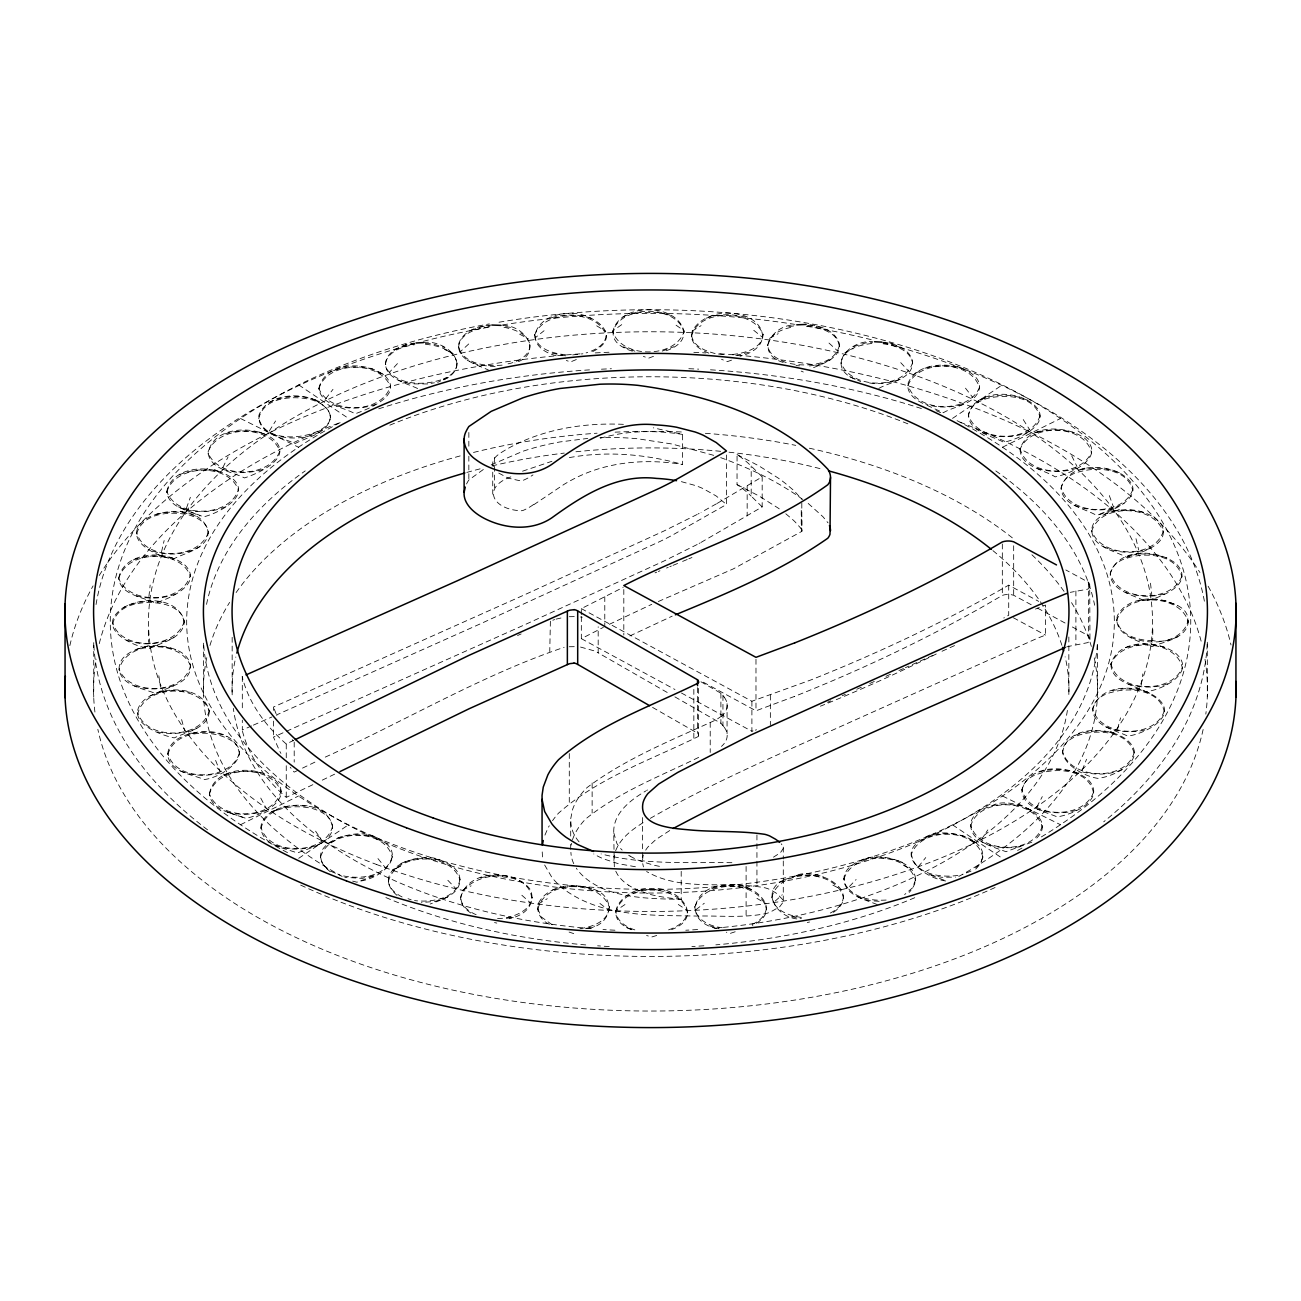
<?xml version="1.0" encoding="UTF-8"?>
<svg xmlns="http://www.w3.org/2000/svg" width="1301" height="1301" viewBox="0 0 1301 1301"><rect width="100%" height="100%" fill="white"/><g stroke="black" fill="none" stroke-linecap="round" stroke-linejoin="round"><path stroke-width="0.75" stroke-dasharray="5 3.75" d="M614.316 866.873L613.73 832.656C613.064 813.027 630.676 799.936 645.8 790.975M631.831 929.695C597.029 916.636 626.269 885.818 651.573 888.583C676.764 885.77 706.313 916.424 671.592 929.63M658.322 601.517L733.341 568.879L801.351 531.637A5.48 3.171 0 0 0 801.823 531.231L801.806 516.204M708.785 353.124C670.226 338 704.687 309.654 731.504 313.313C764.37 315.07 776.795 346.749 740.025 356.246M717.03 928.719C680.846 920.344 694.246 885.119 726.365 885.054C750.677 879.818 786.763 909.448 752.271 925.369M209.412 793.773C214.535 766.126 258.086 764.289 276.007 780.958C294.107 800.148 260.021 815.597 245.824 818.394C233.741 813.174 211.038 810.881 209.412 793.773C219.04 821.728 274.544 820.248 280.967 790.829M549.412 924.279C541.2 920.913 535.036 911.009 538.923 902.341C549.071 884.761 574.896 882.842 592.199 888.892C616.82 895.299 612.625 924.133 589.142 928.263M783.218 362.442C754.173 353.693 772.192 324.665 794.96 324.908M796.846 918.913C774.42 916.327 759.54 887.867 786.959 878.842M813.564 367.646C823.582 363.451 841.324 357.596 839.243 343.285C835.031 330.08 818.183 324.746 805.953 324.453M833.437 912.359C865.328 890.03 812.702 864.645 793.073 876.825M1110.908 664.421C1111.314 681.887 1134 685.155 1145.905 691.677C1161.988 690.148 1197.782 672.584 1175.6 653.2C1157.337 639.539 1117.998 638.596 1110.908 664.421C1120.99 636.953 1176.429 638.726 1182.414 668.129M537.833 909.48C544.192 879.639 600.151 879.167 609.405 907.415M609.388 906.667C608.835 921.71 591.158 927.45 578.62 928.735M691.595 336.357C697.954 308.288 754.173 308.776 763.167 334.861M763.167 334.081C762.24 348.749 744.448 353.254 732.398 354.49M975.734 869.101C1003.575 840.511 940.883 823.126 923.255 838.869C892.974 855.245 926.588 879.004 946.656 881.102L928.524 874.321L941.648 877.297L955.617 877.102M1020.033 449.43C1020.667 466.815 1043.711 469.515 1055.176 476.865C1070.154 474.166 1107.184 457.578 1084.741 438.274C1066.365 424.907 1027.448 423.898 1020.033 449.43C1030.457 422.662 1085.067 424.028 1091.555 452.846M118.684 578.164C124.278 550.86 167.227 549.152 185.311 565.431C203.558 584.556 168.349 599.111 155.242 603.03C143.159 596.948 120.684 595.207 118.684 578.164C128.734 605.453 183.36 603.794 190.239 575.042M209.428 794.537C215.852 765.118 271.324 763.638 280.983 791.577M911.367 853.391C913.562 874.695 941.957 878.24 959.016 875.183M982.873 857.603C977.197 827.582 920.978 826.33 911.35 854.383M1020.065 448.406C1026.538 477.223 1081.164 478.573 1091.572 451.821M1110.94 663.412C1116.909 692.815 1172.364 694.588 1182.446 667.12M318.859 388.332C324.925 361.32 367.467 360.377 385.519 376.428C403.993 395.65 367.419 409.295 355.108 413.832C343.464 406.806 320.973 405.196 318.859 388.332C329.137 415.019 382.998 414.076 390.43 385.844M855.147 379.307C825.159 366.882 849.098 339.903 872.532 341.659M877.248 904.569C865.555 899.707 843.666 895.169 843.926 878.321C844.414 869.426 852.692 863.685 860.351 860.92C878.565 848.675 933.988 865.539 909.155 892.421M878.793 388.43C889.51 382.087 911.529 379.567 912.635 363.304C911.936 349.66 894.942 343.415 883.688 342.228M1188.35 620.512C1187.911 638.433 1164.362 641.344 1151.743 646.695C1139.416 641.295 1112.827 634.693 1117.396 615.666C1126.942 597.354 1154.638 595.565 1171.551 603.062C1206.759 614.527 1177.73 646.564 1152.67 640.531L1152.832 628.985M118.7 578.929C125.612 550.193 180.189 548.518 190.255 575.806M318.875 389.113C326.307 360.897 380.152 359.97 390.446 386.625M922.799 403.343C914.961 399.651 905.789 392.658 908.244 382.803C916.343 364.378 942.347 362.686 959.422 367.224C968.172 370.931 980.352 376.542 979.523 387.893C976.547 404.204 954.95 405.766 943.274 412.742L924.621 404.221M968.334 416.418C973.229 389.178 1016.39 389.292 1033.872 404.709C1054.916 423.378 1017.48 439.868 1003.624 442.242C991.866 435.737 968.09 431.721 968.513 414.06C970.448 405.392 979.409 400.871 987.183 398.464C1005.039 393.992 1035.108 395.455 1039.971 417.263M1031.823 842.202L1005.901 851.7C993.183 846.675 968.936 841.471 970.822 822.996C972.872 812.67 983.735 808.328 992.663 805.449C1010.373 795.155 1062.364 817.435 1034.181 840.332M1021.919 790.195C1028.733 763.362 1069.877 764.029 1088.205 779.722C1107.167 800.001 1072.317 814.784 1057.079 816.882C1044.931 811.548 1025.139 808.019 1021.952 792.39C1021.334 782.909 1030.473 775.851 1038.848 773.786C1057.046 767.086 1089.36 769.916 1093.49 792.894M1061.096 488.623C1066.836 462.717 1108.062 462.847 1124.975 476.524C1149.368 495.405 1111.818 512.285 1096.223 515.245C1084.92 508.431 1062.608 505.39 1061.096 488.623C1061.974 479.061 1071.91 473.174 1080.513 471.564C1098.142 466.457 1128.113 468.994 1132.716 490.526M1062.575 752.889C1066.251 725.015 1109.997 725.633 1127.739 740.562C1149.206 759.914 1113.396 777.055 1097.686 778.356C1076.269 775.022 1042.93 749.978 1077.813 735.52C1096.499 728.918 1128.065 730.593 1134.179 753.263M1104.159 514.432C1122.991 506.365 1147.954 507.943 1161.533 524.645C1171.355 545.33 1138.83 552.844 1126.731 557.365C1115.055 550.746 1092.775 547.477 1091.702 530.532C1092.076 516.887 1108.972 512.334 1119.348 509.472M1092.661 709.744C1098.76 683.562 1138.196 683.415 1156.556 697.45C1180.723 716.266 1143.904 734.187 1127.739 736.122C1115.982 730.219 1093.897 726.609 1092.661 709.744C1093.507 700.101 1103.362 693.937 1112.079 692.262C1129.837 686.895 1160.037 689.985 1164.265 711.81M1110.225 574.099C1117.396 547.575 1158.166 548.615 1176.511 564.081C1195.717 584.686 1159.744 597.663 1145.254 601.192C1133.513 594.931 1113.721 591.679 1110.273 576.245C1109.639 566.878 1118.909 560.08 1127.138 558.162C1145.27 551.819 1177.291 554.275 1181.796 576.945M209.331 711.387C208.258 728.332 186.027 732.008 174.269 737.895C159.47 735.016 123.481 721.063 143.273 700.914C160.169 685.042 203.135 684.472 209.331 711.387C200.289 683.123 144.72 684.749 137.727 713.729M397.033 895.381C366.882 869.475 423.443 848.041 443.332 861.685C451.317 864.482 460.05 870.678 459.969 880.029C459.578 894.942 441.137 899.853 430.159 904.032M1066.625 646.987A99.77 57.602 0 0 1 1068.072 646.499L1087.587 642.661A6.294 3.627 0 0 0 1088.856 641.8L1089.962 639.604L1089.701 584.344L1088.595 582.328L1065.828 569.968M1089.962 639.604L1088.595 635.799L1070.447 625.944M166.788 491.306C172.903 464.994 213.055 463.693 231.936 478.02C253.5 496.055 216.958 513.911 203.314 516.904C191.231 510.789 168.089 508.642 166.788 491.306C176.188 518.904 230.895 517.424 238.392 489.127M489.615 370.655C478.963 364.996 456.797 360.605 458.651 343.984C462.733 330.73 479.614 325.364 491.827 325.039M502.804 325.445C525.425 325.169 543.899 353.986 514.903 362.946M1091.669 531.54C1099.573 502.918 1154.491 504.414 1163.273 531.963M1163.289 530.954C1155.402 559.593 1100.467 558.096 1091.702 530.532M771.721 897.723C778.714 868.043 835.063 868.434 843.341 897.186M843.341 896.178C843.487 905.024 835.437 910.895 828.119 914.066M1134.212 752.254C1126.731 781.527 1070.918 780.161 1062.608 751.88M841.031 363.597C842.349 348.766 860.319 344.765 872.516 343.399M912.652 362.28C904.569 390.365 850.317 389.633 841.048 362.572M388.365 881.688C395.13 852.155 451.382 851.293 459.969 880.029M459.952 879.037C457.188 899.154 431.054 902.569 414.531 900.601M209.298 710.379C202.322 739.358 146.737 740.985 137.711 712.72M261.029 828.818C265.079 806.457 295.571 803.969 313.622 808.897C322.209 811.548 332.438 817.5 332.666 827.631C330.617 844.219 309.833 847.585 297.376 853.017C284.708 848.041 263.355 845.585 261.029 828.818C260.265 821.451 265.892 815.89 271.389 811.938C290.107 800.993 328.259 801.546 332.666 827.631M332.617 825.907C325.852 855.375 268.51 856.578 260.997 827.094M112.699 624.252C117.009 602.135 147.289 599.924 165.292 604.493C173.765 606.998 184.059 612.641 184.303 622.675C181.977 639.002 161.405 642.466 149.257 648.565C132.117 646.255 96.29 628.871 120.7 609.584C138.475 596.021 179.587 596.021 184.303 622.675M184.254 620.935C177.147 649.752 120.603 651.411 112.65 622.512M458.57 347.351C459.985 332.519 477.825 328.34 490.07 326.746M530.174 345.025C529.458 356.978 515.846 362.898 505.504 364.231M166.821 492.315C174.334 464.018 229.025 462.554 238.425 490.152M258.753 418.711C263.387 396.854 293.506 395.325 311.329 399.716C319.704 402.22 330.096 407.636 330.373 417.605C327.706 433.77 307.052 437.022 295.099 443.56C282.837 437.721 257.419 433.932 258.883 415.328C266.38 395.244 295.766 392.365 313.183 399.147M269.128 402.529C284.886 394.853 303.8 394.479 319.77 401.733L313.183 399.147C371.029 428.549 264.379 457.35 258.704 416.954M632.367 351.189C593.988 339.301 620.252 308.662 648.256 312.76C677.057 308.516 702.947 339.854 663.656 351.546M615.828 912.408C622.724 882.615 680.423 882.615 687.465 912.31M970.627 826.444C977.913 796.83 1035.303 798.001 1042.247 827.371M1040.003 415.491C1031.986 443.869 976.205 442.73 968.383 414.645M1042.296 825.647C1034.978 855.245 977.653 854.074 970.676 824.72M1116.697 620.951C1124.422 591.906 1181.015 593.532 1188.301 622.252M643.393 855.017A59.57 34.395 0 0 0 642.97 856.4L642.352 861.831L643.426 866.889M570.732 818.687L572.521 809.694A120.554 69.603 0 0 1 587.141 787.512C625.309 758.825 670.503 740.659 713.745 720.917A41.144 23.76 0 0 0 717.241 719.095L721.274 716.282M167.862 754.531C174.285 731.097 208.193 729.178 226.878 738.22C258.314 752.547 222.926 777.478 204.338 779.527C192.044 774.453 172.171 772.42 167.975 756.971C166.642 749.945 171.114 743.912 176.334 739.781C195.248 727.096 235.253 727.08 239.465 753.978M239.433 752.97C231.269 781.332 175.456 782.714 167.829 753.523M470.799 913.026C441.169 892.958 484.265 870.971 504.154 877.102C536.093 878.695 542.956 911.35 509.195 918.734M460.733 897.885C466.799 869.426 514.058 868.385 529.849 888.973C539.98 908.553 511.342 919.644 495.909 918.392M148.916 596.557L150.152 585.06M843.91 879.313C852.301 850.464 908.537 851.293 915.53 880.712M915.546 879.704L912.586 887.819L904.618 894.568M136.735 533.882C142.427 512.301 171.813 510.821 189.93 515.196C197.622 518.042 206.94 522.465 208.225 531.556C208.193 548.989 184.921 552.567 173.261 559.137C155.957 556.405 120.05 539.021 145.175 519.457C163.682 507.488 204.338 506.333 208.339 533.199M208.306 532.174C199.736 559.869 144.801 561.381 136.703 532.857M767.736 345.611C769.233 333.267 783.3 328.925 793.691 326.714M839.373 345.611C834.055 365.906 806.36 366.898 789.365 363.353M1132.732 489.501C1123.544 517.229 1068.837 515.781 1061.128 487.599M1164.297 710.801C1155.467 739.196 1099.882 737.602 1092.694 708.736M417.605 388.527C407.164 383.34 381.453 377.794 386.283 360.377C391.406 349.758 404.091 346.196 414.856 344.651M423.475 342.586C445.788 338.959 473.792 365.971 443.495 378.884M385.47 364.28C386.169 350.489 402.92 344.749 414.287 343.09M457.074 363.288C457.35 372.184 448.552 378.054 441.267 380.965M330.291 871.751C296.872 845.748 358.263 824.167 377.453 838.267C409.506 852.952 383.193 878.142 359.743 881.167M1141.253 685.351L1142.831 673.885M556.21 355.791C520.335 345.936 535.085 315.086 566.13 313.622C589.174 309.736 627.375 335.463 592.101 351.855M766.387 908.293C765.33 916.912 757.28 923.043 749.376 925.19M320.713 856.611C329.592 828.444 385.372 827.664 392.284 857.31M392.284 856.562C386.202 878.191 356.669 880.127 338.439 874.662M694.783 907.252C703.841 878.891 759.8 879.33 766.37 909.057M1093.507 792.13C1084.058 820.215 1028.571 818.752 1021.935 789.447M1181.812 576.18C1171.941 603.615 1117.348 601.956 1110.241 573.334M979.523 387.113C969.44 413.913 915.579 412.986 907.952 384.885M907.935 385.665C918.051 358.865 971.863 359.792 979.523 387.893M1089.962 586.149L1088.856 588.345A6.294 3.627 0 0 1 1087.587 589.19L1070.251 592.345M279.617 451.48C269.714 477.987 218.926 479.223 208.095 452.976C210.437 469.515 232.651 471.84 244.49 477.922C258.59 473.401 295.734 456.993 272.364 438.47C253.614 424.468 211.526 426.647 208.111 454M534.63 335.284C543.444 309.053 599.631 308.581 606.217 336.52M606.201 335.739C604.786 345.562 594.573 350.294 586.117 352.896M208.079 451.886C217.999 425.394 268.77 424.142 279.601 450.39L279.585 449.365M614.251 855.586L613.73 862.693M698.491 735.764L698.523 735.585A4.537 2.618 0 0 1 697.97 736.659C650.711 759.995 598.33 777.722 558.471 813.223A150.688 87.004 0 0 0 552.551 820.655M571.172 845.113L571.529 843.324M982.889 856.595L980.775 862.807L973.506 869.8M1138.717 600.493L1152.442 599.176L1152.653 598.216M161.535 551.852L164.154 540.533M1117.559 729.097L1120.535 717.859M186.401 508.301L190.369 497.291M544.94 835.112L547.835 828.428A150.688 87.004 0 0 1 549.266 825.793M615.633 850.789C620.967 837.08 633.733 828.395 645.8 821.012M1082.237 770.159L1086.546 759.247M222.829 467.563L228.049 456.96M1036.783 807.092L1042.296 796.619M623.407 424.337C583.287 422.549 541.655 429.297 506.431 449.349C500.511 453.236 490.135 457.806 493.307 466.62M510.838 476.882C482.297 487.176 491.632 508.756 519.473 510.675A6.326 3.659 0 0 0 522.774 510.561A55.309 31.923 0 0 0 533.508 504.544M269.258 431.054L275.584 420.971M981.23 839.844L987.817 829.924M325.689 398.789L332.991 389.341M918.246 866.856L925.743 857.57M440.649 379.941C424.012 385.21 402.529 385.291 389.389 372.346L397.456 363.597M886.144 900.048C872.76 900.894 857.099 898.845 847.878 888.111L856.107 879.541M502.137 365.126C487.615 366.427 469.141 364.93 460.326 351.725L468.962 343.74M801.4 917.449C790.975 915.969 778.909 912.44 773.526 902.569L782.275 894.763M698.637 757.393C660.241 776.209 618.983 791.935 585.548 819.077A120.782 69.734 0 0 0 572.489 839.73M466.539 483.988A79.979 46.169 0 0 1 468.848 479.971L484.314 468.799M136.003 649.427L150.379 645.329C164.609 645.686 187.913 648.483 190.58 666.128C190.353 683.675 167.504 687.026 155.6 693.514C143.37 688.375 121.286 685.757 119.074 669.104C118.83 653.444 138.524 648.223 150.363 645.329M565.626 354.799C554.177 353.53 539.313 350.18 535.053 337.935L544.062 330.73M684.228 332.617C678.748 302.06 617.78 302.108 612.592 332.796M722.348 927.711C711.582 926.719 698.67 921.45 695.238 910.228L704.296 903.252M621.748 324.632L612.592 331.023C620.805 358.913 676.26 358.897 684.228 330.844L675.056 324.502M298.693 858.318L348.457 824.834M952.543 418.385L1002.307 384.901M624.984 904.537L615.828 910.684C616.007 920.913 626.188 927.076 634.839 929.89M533.833 504.69L564.179 484.281A194.955 112.553 0 0 1 569.253 481.37C603.355 461.904 644.353 458.196 682.57 464.457L682.57 434.42L653.281 427.818M1127.203 556.421L1141.953 552.811M692.002 331.186L701.076 325.64M717.144 503.406L762.175 476.865L751.197 466.067A136.101 78.58 0 0 0 737.065 454.553L737.033 484.606A136.101 78.58 0 0 1 751.181 496.12M701.06 542.387L762.175 506.902L762.175 476.865M726.495 454.976L726.495 504.479L671.918 535.427A542.728 313.346 0 0 1 660.014 541.46L481.549 623.293L277.243 714.607M646.63 790.471L647.475 789.967M538.207 904.049L547.233 898.731M669.722 830.542L655.704 839.682L647.963 846.967A57.667 33.289 0 0 0 645.231 850.935M650.256 818.362C713.42 782.031 780.698 753.604 847 723.632L1035.466 639.116A257.744 148.802 0 0 1 1045.5 635.099L1045.5 605.063A257.744 148.802 0 0 0 1035.466 609.079M716.363 503.845L701.06 512.35M699.125 543.444L700.101 542.924M769.444 338.423L778.226 333.674M698.149 513.928L699.125 513.407M773.461 857.164L780.405 852.724L783.332 848.415A10.88 6.277 0 0 0 783.153 846.658L781.234 843.796M697.173 514.448L663.786 531.084L524.433 594.85L273.454 707.061L273.454 713.062M697.173 544.501L663.786 561.121L524.433 624.887L273.454 737.098L279.715 751.197A251.467 145.192 0 0 0 280.918 753.393M462.44 890.339L471.108 885.818M491.193 464.831L522.937 451.252A180.449 104.178 0 0 1 559.902 441.95L587.759 438.421M581.336 614.625L581.336 608.624L623.163 587.401M581.336 616.625L581.336 638.661L603.322 627.391M609.34 624.317L651.768 604.315M629.847 635.945L672.194 616.154M240.506 824.72L298.498 796.001M1002.502 447.235L1060.494 418.499M325.25 757.117C404.855 721.226 481.272 675.317 564.13 647.313M314.907 762.126L301.116 768.793M334.65 774.16L319.444 781.511M297.653 770.452L294.205 772.111A251.467 145.192 0 0 1 290.221 767.216M844.886 352.734L853.147 348.782M312.842 784.682L286.253 797.383A283.797 163.861 0 0 1 242.165 730.024M286.253 757.784L286.253 743.928L293.538 740.464M199.866 546.615C184.628 555.494 165.682 556.178 149.355 549.949M437.64 382.348L440.649 380.965M954.56 645.589L941.16 651.638M393.975 350.18L409.002 343.415M443.511 379.664L448.569 377.404M932.85 655.379L905.382 667.673M827.485 702.296L830.737 700.849M550.388 621.211L549.754 651.541M842.121 695.775L845.374 694.327M856.774 689.254L863.262 686.375M869.735 683.497L874.597 681.35M885.948 676.309L892.421 673.43M898.893 670.552L903.756 668.389M251.548 725.942L242.311 730.024L242.311 720.12M253.386 725.129L271.86 716.997M517.554 635.522L521.116 633.945M830.867 359.596L819.923 364.378L806.49 366.443M1099.621 514.253L1124.227 503.585M914.668 373.436L922.214 370.183M522.563 471.19L551.9 461.302M655.037 572.863L656.68 572.164M658.322 571.481L659.965 570.781M688.814 558.828L691.969 557.511M576.327 359.548L570.537 361.938L566.325 360.475M666.567 568.033L668.21 567.334M687.237 559.495L680.895 562.113M1119.38 509.472L1116.339 510.724L1130.227 510.041L1143.677 512.448M669.804 566.683L671.381 566.033M672.975 565.382L679.317 562.764M322.274 842.804C306.646 850.821 287.488 851.309 271.616 843.617M123.042 607.665C135.076 601.404 148.802 600.233 162.056 602.314M173.911 637.523C158.25 645.459 139.24 645.995 123.253 638.645M794.7 696.344L755.979 710.801L701.45 681.187M985.41 397.895L978.775 400.497C994.728 393.162 1013.625 393.536 1029.416 401.115M662.225 351.107L673.82 346.765M319.948 432.013C304.174 439.657 285.293 440.047 269.307 432.826M552.811 620.219L554.649 619.569M653.492 356.328L648.402 358.247L643.361 356.36M191.296 732.983L187.295 734.48C200.387 731.129 214.242 731.325 226.829 736.48M622.984 316.875C638.856 309.459 657.704 309.443 673.609 316.761M1040.247 431.005L1034.702 433.054C1047.63 428.793 1061.453 428.891 1074.463 432.761M1080.562 469.807L1084.92 468.197L1080.562 469.807C1093.799 466.978 1107.59 467.742 1120.112 473.092M224.032 775.136L229.269 773.217L224.032 775.136C236.798 770.29 250.686 769.834 263.81 773.51M1177.909 636.677C1161.956 644.125 1142.961 643.605 1127.251 635.75M1029.579 431.412C1013.609 438.713 994.728 438.356 978.921 430.794M731.52 360.166L727.275 361.645L721.502 359.271M150.135 695.791L164.999 690.359L162.316 691.547L176.204 690.294L189.67 692.23M400.806 863.555C413.214 857.847 427.118 857.375 440.291 860.335M735.179 931.76L730.463 933.321L726.283 932.215M581.336 608.624L751.897 701.255L810.946 679.919A1442.598 832.868 0 0 0 1008.665 585.157L1038.702 601.387M971.001 871.117L962.268 874.548M196.89 728.332C184.433 733.878 170.626 734.723 157.372 731.894M447.511 897.186L435.347 901.382L421.475 902.52M681.448 693.026L751.897 731.292L753.051 730.902M755.361 730.137L756.515 729.747M784.194 879.752L799.269 874.792M179.245 474.832C191.735 469.433 205.525 468.636 218.763 471.401L214.486 469.824L218.763 471.401M225.967 506.626C209.933 513.342 190.971 513.732 175.44 505.357M668.584 929.841C677.219 927.011 687.351 920.799 687.465 910.602L678.293 904.471M1075.081 735.374C1087.652 730.17 1101.508 729.959 1114.599 733.276L1110.647 731.78M471.06 330.275L483.224 326.372L490.07 325.966M1121.706 769.802C1109.119 774.973 1095.296 775.185 1082.188 771.9M556.08 619.113L564.13 617.276M656.712 935.484L651.638 937.013L646.581 935.5M853.505 346.651L865.685 342.927L872.532 342.618M600.249 438.258C626.887 430.485 655.297 430.046 682.57 434.42M900.178 379.241C889.656 382.982 878.256 384.982 867.23 382.527M1150.816 548.095C1134.505 554.405 1115.559 553.722 1100.288 544.94M585.45 928.719L594.752 926.149M266.347 810.247C253.581 815.06 239.709 815.532 226.569 811.873L245.824 818.394M735.846 355.547L748.514 352.311M552.47 890.03C565.252 885.265 579.156 885.022 592.199 888.892M133.32 559.934C146.086 555.185 159.942 554.681 173.098 558.194M175.619 594.053C162.836 598.785 148.997 599.289 135.841 595.793M925.987 837.242C938.834 832.656 952.739 832.673 965.716 836.689M333.528 370.622C346.359 366.101 360.149 365.727 373.273 369.224M375.761 404.367C362.93 408.872 349.156 409.23 336.016 405.766M1125.511 647.719C1138.44 643.345 1152.312 643.507 1165.306 647.508M706.264 318.16C719.144 313.834 732.918 313.72 745.993 317.346M1167.843 683.822C1154.914 688.196 1141.058 688.034 1128.048 684.05M1076.919 468.214C1063.974 472.442 1050.183 472.328 1037.157 468.49M337.691 837.86C350.668 833.778 364.573 833.746 377.453 838.267M173.651 685.822C160.657 689.872 146.802 690.05 133.857 685.757M807.287 922.49L809.58 922.002M711.793 888.664C724.82 884.729 738.74 884.956 751.539 889.656M225.057 433.867C238.067 429.964 251.89 429.834 264.835 434.062L259.306 432.03M262.639 469.515C249.629 473.401 235.823 473.531 222.861 469.319M1038.897 772.062C1052.005 768.322 1065.909 768.761 1078.675 773.542L1073.471 771.639L1078.675 773.542M427.687 383.958L410.335 383.86L398.122 380.168M551.624 317.704C564.667 314.013 578.457 314.11 591.353 318.387M1076.529 810.295C1063.405 814.003 1049.533 813.564 1036.734 808.815M190.548 665.12C184.807 694.653 129.336 696.442 119.074 669.104M924.913 368.199C938.021 364.654 951.812 364.979 964.659 369.451M414.856 343.627L404.904 345.237M962.561 404.595C950.462 407.603 937.647 408.254 925.743 404.058M1164.85 593.89C1151.694 597.435 1137.871 596.948 1125.056 592.28M572.651 354.913L582.897 353.791M506.333 918.392L512.87 917.303M569.366 457.594C606.982 450.796 645.898 454.147 682.57 464.457M219.999 773.038C206.892 776.355 193.068 776.177 180.449 771.038M156.12 514.285C169.211 511 183.018 511.13 195.67 516.123M480.215 877.768L493.648 875.41L507.52 876.272M431.119 383.34L434.436 382.803M863.392 859.554C876.565 856.448 890.437 857.115 902.91 862.612M793.691 325.933L787.17 326.844M1112.127 690.522L1125.56 688.538L1139.465 689.725L1136.83 688.538M1144.831 730.056C1131.594 732.935 1117.77 732.121 1105.281 726.641M1113.282 508.333C1100.028 511.13 1086.27 510.366 1073.732 505.048M283 807.157L296.693 805.319L310.402 806.718M637.88 890.892L651.557 889.25L665.25 890.86M495.177 366.671L478.199 365.012L467.205 360.263M992.663 805.449L1006.372 804.002L1020.082 805.774M1020.244 846.642C1007.007 848.919 993.248 847.829 981.182 841.568M569.253 616.707L575.871 616.609M569.253 646.743L575.871 646.662M1152.67 640.531C1138.847 640.775 1118.665 635.36 1116.746 619.195M796.342 875.736L810.198 874.809L823.663 877.118M544.647 864.986L551.787 877.232A113.577 65.57 0 0 0 566.325 890.957C604.168 917.286 652.728 915.205 696.783 916.05C719.941 915.562 743.538 918.197 766.354 913.481A27.288 15.758 0 0 0 770.257 912.131L779.689 906.781L783.332 901.886A10.88 6.277 0 0 0 783.153 900.113L777.396 894.015A83.248 48.072 0 0 0 775.298 892.551L769.688 889.429A25.142 14.522 0 0 0 764.923 887.802C726.104 880.452 681.984 892.128 646.613 871.54M565.642 355.84L549.477 352.685M731.894 862.693C688.229 862.124 643.751 865.051 601.095 853.911M718.477 354.018L725.389 354.636M149.127 646.337L163.097 646.369L175.798 649.492M425.362 343.448L432.208 343.74L444.422 347.416M1140.294 553.868L1154.28 554.421L1166.997 558.015M796.001 365.614L799.481 365.825M807.628 325.38L814.475 325.754L826.688 329.608M879.134 901.317L868.759 900.585L856.546 896.422M883.021 343.773C894.616 345.367 910.489 349.855 912.635 363.304M425.362 344.228C437.608 345.562 455.594 349.481 457.09 364.313M510.545 327.364L504.007 326.47M580.539 616.999L582.246 617.243M580.539 647.052L594.72 651.004A37.355 21.564 0 0 1 598.184 652.842M635.425 866.759L618.186 863.653L603.534 858.871A81.638 47.145 0 0 1 593.728 853.944M807.612 326.161C819.923 327.722 837.763 331.82 839.356 346.635M1152.442 599.176L1166.168 600.997L1177.795 605.697M791.415 916.782L801.4 918.457M883.037 342.748L893.006 344.326L888.957 342.521M494.543 922.588L496.787 923.076M504.007 327.25C514.448 329.446 528.531 333.706 530.19 346.05M681.366 481.646L695.01 485.419A77.735 44.868 0 0 1 703.386 488.753L716.233 496.006L726.495 504.479M352.669 881.119L356.946 882.208L375.29 875.345L362.198 878.386L344.846 877.329M709.63 925.922L718.965 928.475M715.127 353.547C705.614 350.977 693.498 346.668 691.612 335.577M573.725 933.598L569.09 932.069M647.605 893.527L642.694 891.949A63.245 36.509 0 0 1 628.643 885.282M713.696 455.334L672.015 443.999L637.815 438.795A163.373 94.323 0 0 0 599.972 437.673M335.512 873.215C328.031 870.889 320.534 864.254 320.696 855.863M623.195 346.879L634.855 351.172M1136.863 688.538L1151.694 693.921M407.994 898.682L411.197 899.853M1110.631 731.78L1114.599 733.276M720.689 457.643C750.466 468.49 779.543 482.183 805.059 501.129M786.211 362.589C778.144 359.531 768.013 354.474 767.736 344.57M626.383 927.532L633.733 930.426M801.172 371.094L803.302 372.021M183.376 508.74L199.947 515.928M849.699 376.656L854.79 378.9M896.031 345.692L904 349.237M552.112 924.751L541.135 916.815L537.833 908.732M857.652 380.185L860.693 381.567M903.544 865.49L911.611 869.214M737.033 454.553L759.085 465.986L777.982 477.906A227.512 131.352 0 0 1 785.137 483.208L792.618 489.501A151.729 87.59 0 0 1 794.911 491.664L801.253 498.722M737.033 484.606L759.085 496.023L777.982 507.959A227.512 131.352 0 0 1 781.104 510.203M444.893 349.53L453.122 353.465L444.909 349.546M240.506 418.499L298.498 447.235M1002.502 796.001L1060.494 824.72M832.916 885.135L841.568 889.624M519.636 334.162L528.401 338.878M1031.221 604.737L1013.674 595.273A11.14 6.44 0 0 0 1002.258 595.419A1414.854 816.849 0 0 1 794.716 696.36M1037.58 608.169L1065.828 623.439M1013.365 617.747L1045.5 635.116M581.336 638.661L674.975 689.514M402.09 896.974C395.715 893.641 388.788 888.55 388.349 880.696M700.963 681.789L720.9 693.238L724.283 697.141M667.202 692.457L598.184 652.842L598.184 626.806M674.877 696.864L720.9 723.291L724.283 727.194M652.582 707.402L697.531 733.195A8.131 4.684 0 0 1 698.572 735.585M476.15 914.717C468.799 911.578 460.7 905.756 460.733 896.893M756.938 898.34L765.947 903.626M596.704 325.819L605.762 331.348M158.364 554.649L159.958 555.69M298.693 384.901L348.457 418.385M952.543 824.834L1002.307 858.318M498.771 473.092L508.317 478.199L519.473 480.638A6.326 3.659 0 0 0 522.774 480.508A55.309 31.923 0 0 0 532.987 474.898M599.924 903.447L608.998 910.391M753.767 330.34L762.793 337.512M785.788 513.765L792.618 519.538A151.729 87.59 0 0 1 794.911 521.701L801.253 528.759L801.253 506.723M1150.946 643.458L1152.149 644.467M808.181 503.422L822.899 516.676L828.038 522.856M521.847 895.251L530.629 903.024M828.997 343.057L837.665 351.026M389.389 372.346L386.82 369.191L385.454 363.255M762.175 506.902L751.197 496.104L751.197 466.067M447.853 880.305L456.114 888.827M900.731 362.654L908.83 371.387M847.878 888.111L845.292 884.647L843.926 878.321M377.973 858.595L385.519 867.848M965.488 388.17L972.823 397.586M315.59 831.176L322.225 841.064M1023.237 419.589L1029.611 429.639M460.326 351.725L458.554 346.31M773.526 902.569L771.737 896.714M260.753 798.066L266.298 808.523M1071.715 455.854L1076.968 466.441M615.78 871.247L617.487 874.451A56.935 32.867 0 0 0 628.676 885.265M276.495 714.623L276.918 715.566M276.072 713.696L273.454 707.061M215.608 760.386L219.95 771.298M1109.314 495.583L1113.331 506.577M181.62 719.599L184.661 730.837M535.053 337.935L534.613 334.503M1136.001 538.712L1138.684 550.03M190.58 666.128C180.319 638.791 124.847 640.58 119.107 670.113M695.238 910.228L694.799 906.504M148.168 600.086L148.33 601.046M158.836 675.723L160.478 687.172M1150.507 583.206L1151.792 594.687M542.484 856.92L542.062 848.74M613.73 832.656L616.853 843.357A57.016 32.915 0 0 0 622.138 850.09M330.324 415.832L330.373 417.605M148.347 630.855L148.558 642.401M532.353 897.17L532.353 898.162M1207.312 642.222L1207.312 696.816M1097.491 644.824L1097.491 695.368M1088.595 582.328L1088.595 635.799M1075.894 590.996L1075.894 644.45M1068.853 637.002L1068.853 694.994A418.45 241.596 0 0 0 1065.112 656.81M1013.674 545.769L1013.674 595.273M1008.714 585.19L1008.714 615.227A1442.598 832.868 0 0 1 1003.77 617.991M1002.323 543.997L1002.323 595.484M801.806 503.194L801.806 531.231M783.283 847.13L783.283 859.002M783.283 860.986L783.283 900.585M770.355 695.059L770.355 725.096M756.938 834.982L756.938 886.453M755.979 659.314L755.979 710.801M751.897 701.255L751.897 731.292M747.164 485.891L747.164 515.928M746.107 866.466L746.107 915.969M727.064 703.662L727.064 733.699M722.949 695.531L722.949 725.568M720.9 693.238L720.9 723.291M710.216 722.413L710.216 752.466M698.426 688.408L698.426 735.927M697.531 687.66L697.531 733.195M693.84 689.384L693.84 738.887M681.204 871.345L681.204 899.381C655.72 898.78 629.424 898.698 605.241 889.624A81.134 46.852 0 0 1 576.31 868.174M642.45 817.565L642.45 859.132M623.813 589.516L623.813 635.051M604.786 596.606L604.786 626.643M592.134 782.974L592.134 813.027M570.7 822.313L570.7 836.332M570.7 844.349L570.7 852.35M569.285 753.523L569.285 803.026M494.559 457.578L494.559 487.615M492.737 472.149L492.737 494.185M468.848 432.452L468.848 446.324M468.848 456.212L468.848 479.971M294.205 742.074L294.205 762.11M286.253 765.704L286.253 797.383M273.454 721.079L273.454 737.098M242.311 676.553L242.311 710.216M232.163 637.327L232.163 695.319A418.45 241.596 0 0 1 235.839 657.005M203.525 643.149L203.525 695.71M93.721 642.645L93.721 697.238M69.847 645.638A585.596 338.097 0 0 1 93.07 585.889M99.169 575.546A585.596 338.097 0 0 1 583.173 353.644M595.273 352.913A585.596 338.097 0 0 1 609.405 352.229M693.84 352.327A585.596 338.097 0 0 1 705.825 352.913M719.762 353.774A585.596 338.097 0 0 1 1199.945 572.521M1208.125 586.231A585.596 338.097 0 0 1 1231.006 644.954M1067.389 710.395A418.45 241.596 0 0 1 711.387 928.507M697.629 929.548A418.45 241.596 0 0 1 685.79 930.231M614.966 930.215A418.45 241.596 0 0 1 602.997 929.532M591.321 928.654A418.45 241.596 0 0 1 233.334 708.411M466.815 472.426A418.45 241.596 0 0 1 482.248 468.295M491.973 465.904A418.45 241.596 0 0 1 564.26 453.09M575.936 451.772A418.45 241.596 0 0 1 721.291 451.382M728.999 452.195A418.45 241.596 0 0 1 820.671 468.783M992.923 550.632A418.45 241.596 0 0 1 1061.99 645.605M1207.214 644.141A556.942 321.558 0 0 1 1103.703 821.809M995.086 887.526A556.942 321.558 0 0 1 298.937 884.29M207.558 829.827A556.942 321.558 0 0 1 93.753 643.523M96.046 604.526A556.942 321.558 0 0 1 413.799 343.838M423.492 341.269A556.942 321.558 0 0 1 490.656 326.876M502.609 324.892A556.942 321.558 0 0 1 794.374 324.274M806.344 326.193A556.942 321.558 0 0 1 873.166 340.163M882.794 342.651A556.942 321.558 0 0 1 1204.986 604.656M1097.296 644.58A447.105 258.135 0 0 1 649.15 893.039A447.105 258.135 0 0 1 203.607 643.036M206.534 604.38A447.105 258.135 0 0 1 305.215 470.897M389.845 425.167A447.105 258.135 0 0 1 910.391 424.858M995.802 470.929A447.105 258.135 0 0 1 1094.645 605.225M1204.986 659.249A556.942 321.558 0 0 1 1205.816 714.119M1203.132 729.471A556.942 321.558 0 0 1 650.37 1011.04A556.942 321.558 0 0 1 97.851 729.341M94.924 712.054A556.942 321.558 0 0 1 96.046 659.119M99.25 643.637A556.942 321.558 0 0 1 340.96 422.175M378.77 408.807A556.942 321.558 0 0 1 589.467 369.874M601.436 369.191A556.942 321.558 0 0 1 611.421 368.736M688.831 368.703A556.942 321.558 0 0 1 698.686 369.142M710.492 369.809A556.942 321.558 0 0 1 922.539 408.904M960.089 422.191A556.942 321.558 0 0 1 1201.831 643.914M1094.239 657.899A447.105 258.135 0 0 1 958.804 876.435M914.782 897.706A447.105 258.135 0 0 1 715.859 944.851M703.906 945.778A447.105 258.135 0 0 1 691.888 946.526M609.226 946.526A447.105 258.135 0 0 1 597.614 945.811M585.759 944.916A447.105 258.135 0 0 1 383.242 896.438M342.114 876.402A447.105 258.135 0 0 1 207.379 655.102M209.949 645.459A447.105 258.135 0 0 1 229.61 602.396M236.099 592.573A447.105 258.135 0 0 1 460.473 455.838M473.483 452.455A447.105 258.135 0 0 1 597.094 433.2M615.113 432.16A447.105 258.135 0 0 1 684.017 432.078M705.353 433.314A447.105 258.135 0 0 1 795.74 445.365M809.368 448.211A447.105 258.135 0 0 1 1012.926 538.321M1031.921 554.795A447.105 258.135 0 0 1 1065.015 592.736M1071.536 602.639A447.105 258.135 0 0 1 1091.344 646.402M286.204 743.944A283.797 163.861 0 0 1 242.165 676.569M724.169 697.173A34.59 19.97 0 0 1 721.453 716.347M293.197 740.854A251.467 145.192 0 0 1 292.188 739.635M801.14 498.738A10.912 6.31 0 0 1 801.465 499.308M801.14 528.775A10.912 6.31 0 0 1 801.871 531.182M936.281 653.98A1442.598 832.868 0 0 1 820.394 706.199M630.074 856.091A57.016 32.915 0 0 1 628.659 855.229M630.074 856.107A63.18 36.477 0 0 0 641.117 861.311L652.695 864.872A105.641 60.984 0 0 0 662.485 866.921M681.236 899.202A116.033 67.002 0 0 1 647.426 893.738M579.075 841.861A81.638 47.145 0 0 1 570.928 818.703M724.169 727.21A34.59 19.97 0 0 1 721.453 746.4M573.774 863.718A81.134 46.852 0 0 1 570.911 852.35M957.064 420.662A463.823 267.778 0 0 1 986.321 806.327A463.823 267.778 0 0 1 317.688 808.132A463.823 267.778 0 0 1 340.699 422.321M936.07 410.596A463.823 267.778 0 0 1 941.273 412.97M499.015 322.225A540.24 311.898 0 0 1 1112.892 460.31A540.24 311.898 0 0 1 1039.092 838.283M1021.968 848.073A540.24 311.898 0 0 1 1014.91 851.879M287.521 852.627A540.24 311.898 0 0 1 122.928 554.502A540.24 311.898 0 0 1 489.306 323.916M400.236 866.433L392.17 870.19L400.269 866.417M334.731 840.576L327.445 843.633L334.764 840.56M277.731 809.498L271.389 811.938L277.764 809.482M1031.742 810.523L1025.432 808.1L1031.742 810.523M976.043 842.414L968.757 839.389L976.043 842.414M183.441 512.464L180.465 511.212L183.441 512.464M383.567 374.428L376.054 371.208L383.567 374.428M376.396 864.433A502.023 289.847 0 0 0 1151.792 637.246A502.023 289.847 0 0 0 423.313 363.142A502.023 289.847 0 0 0 376.396 864.433"/><path stroke-width="1.5" d="M675.365 614.82C727.796 593.142 781.185 570.83 827.761 538.256A27.971 16.149 0 0 0 830.005 534.207L830.51 477.191M830.526 477.191A41.583 24.02 0 0 0 828.005 469.401C779.364 417.67 706.573 394.463 637.815 385.34A163.373 94.323 0 0 0 599.972 384.218L559.902 388.495A180.449 104.178 0 0 0 522.937 397.797L491.193 411.36L468.848 426.517A79.979 46.169 0 0 0 466.539 430.533C460.505 440.876 466.571 453.545 475.906 459.627A65.652 37.908 0 0 0 487.029 466.278C507.309 475.727 532.808 477.386 551.933 464.278C582.506 442.129 616.772 420.288 656.485 424.955A93.038 53.715 0 0 1 676.536 427.216L695.01 431.965A77.735 44.868 0 0 1 703.386 435.298L716.233 442.551L726.495 451.008L671.918 481.955A542.728 313.346 0 0 1 660.014 487.989L457.562 580.669L246.003 674.926M464.115 438.909L464.115 492.363C463.416 500.901 469.498 508.219 475.906 513.098A65.652 37.908 0 0 0 487.029 519.733C507.309 529.198 532.808 530.841 551.933 517.749C582.506 495.6 616.772 473.743 656.485 478.41A93.038 53.715 0 0 1 676.536 480.687M830.493 477.922L830.005 480.752A27.971 16.149 0 0 1 827.761 484.785C765.769 529.263 691.254 551.039 623.813 585.548L755.979 657.33L794.7 642.873M464.115 492.363L465.254 487.094M698.491 682.293L698.523 682.131A4.537 2.618 0 0 1 697.97 683.188C650.711 706.524 598.33 724.25 558.471 759.768A150.688 87.004 0 0 0 547.835 774.957L543.265 787.072L542.062 795.269L542.062 844.772M542.468 844.625L543.265 840.527M673.202 828.493C800.294 760.939 933.825 706.118 1065.177 647.491M339.935 771.607L468.978 708.817L567.366 664.6A11.937 6.895 0 0 1 569.984 663.624L573.969 663.168M295.343 739.586L468.978 655.362L567.366 611.145A11.937 6.895 0 0 1 569.984 610.169L573.969 609.697M416.044 342.992L423.475 342.586M796.749 324.827L805.953 324.453M491.827 325.039L501.031 325.38M874.5 341.74L881.932 342.13M593.5 851.456L577.595 844.512L566.325 837.486A113.577 65.57 0 0 1 551.787 823.761L544.647 811.515L542.062 799.383M1056.493 564.927L1013.674 541.801A11.14 6.44 0 0 0 1002.258 541.964A1414.854 816.849 0 0 1 794.716 642.889M698.572 682.131A8.131 4.684 0 0 0 697.466 679.756L577.693 610.95L577.693 664.404L649.589 705.679M779.722 842.381L777.396 840.544A83.248 48.072 0 0 0 775.298 839.08L769.688 835.958A25.142 14.522 0 0 0 764.923 834.348C739.797 830.526 714.054 832.298 688.749 829.827C672.78 828.298 638.417 826.623 642.97 802.928A59.57 34.395 0 0 1 645.231 797.464A57.667 33.289 0 0 1 647.963 793.496L658.664 784.048L677.756 772.42L750.791 735.016L1039.044 604.819L1065.177 594.037A99.77 57.602 0 0 1 1067.357 593.272M1235.934 603.355L1235.95 697.19M697.531 679.74L697.531 685.676M567.366 611.145L567.366 664.6M65.05 603.81L65.066 697.645M1235.934 681.464A585.596 338.097 0 0 1 645.833 1027.579A585.596 338.097 0 0 1 65.359 676.081M236.831 653.086A418.45 241.596 0 0 1 464.864 472.979M828.509 470.848A418.45 241.596 0 0 1 991.411 549.396M1062.543 647.378A418.45 241.596 0 0 1 1063.6 650.955M574.017 609.6A7.074 4.082 0 0 1 577.644 610.966M574.017 663.055A7.074 4.082 0 0 1 577.644 664.437M829.436 525.62A41.583 24.02 0 0 1 830.526 530.662M346.229 900.373A585.596 338.097 0 0 0 1235.95 619.211A585.596 338.097 0 0 0 369.321 314.94A585.596 338.097 0 0 0 346.229 900.373M433.07 817.922A418.45 241.596 0 0 0 1068.853 617.016A418.45 241.596 0 0 0 449.577 399.586A418.45 241.596 0 0 0 433.07 817.922M346.408 880.891A556.942 321.558 0 0 0 1206.629 628.855A556.942 321.558 0 0 0 398.464 324.762A556.942 321.558 0 0 0 346.408 880.891M406.384 827.761A447.105 258.135 0 0 0 1096.954 625.439A447.105 258.135 0 0 0 448.162 381.323A447.105 258.135 0 0 0 406.384 827.761"/></g></svg>
